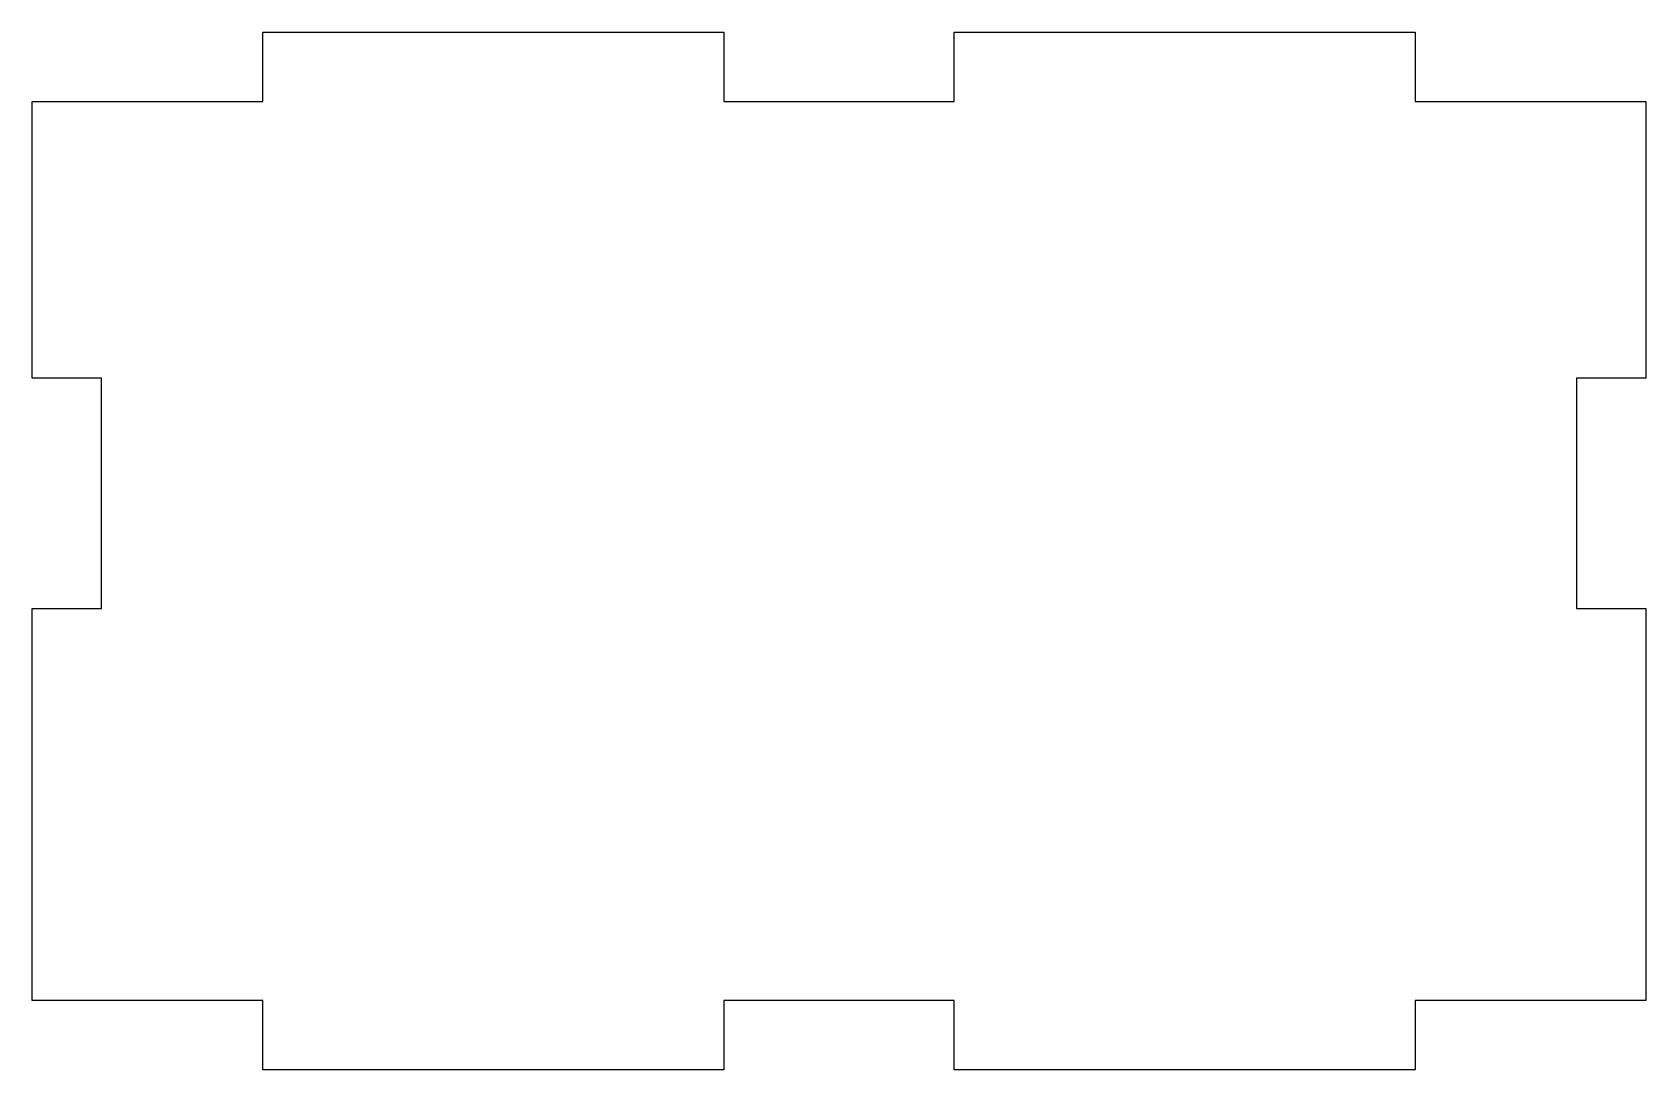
# Model space of a CAD drawing. Extents: x -35 to 35, y -95 to -50.
import ezdxf

# ---------------------------------------------------------------- set-up
doc = ezdxf.new("R2010")
doc.units = 0

msp = doc.modelspace()

# ---------------------------------------------------------------- linework, layer by layer
at = {"layer": '1', "color": 1}
for p, q in [((-25.005, -50), (-25.004, -49.996)), ((-25.005, -52.995), (-25.005, -50)), ((-25.004, -49.996), (-25, -49.995)), ((-25, -49.995), (-5, -49.995)), ((-5, -49.995), (-4.996, -49.996)), ((-4.996, -49.996), (-4.995, -50)), ((-4.995, -50), (-4.995, -52.995)), ((4.995, -50), (4.996, -49.996)), ((4.995, -52.995), (4.995, -50)), ((4.996, -49.996), (5, -49.995)), ((5, -49.995), (25, -49.995)), ((25, -49.995), (25.004, -49.996)), ((25.004, -49.996), (25.005, -50)), ((25.005, -50), (25.005, -52.995)), ((-35.005, -53), (-35.004, -52.996)), ((-35.005, -65), (-35.005, -53)), ((-35.004, -52.996), (-35, -52.995)), ((-35, -52.995), (-25.005, -52.995)), ((-4.995, -52.995), (4.995, -52.995)), ((25.005, -52.995), (35, -52.995)), ((35, -52.995), (35.004, -52.996)), ((35.004, -52.996), (35.005, -53)), ((35.005, -53), (35.005, -65)), ((-35.004, -65.004), (-35.005, -65)), ((-35, -65.005), (-35.004, -65.004)), ((-32.005, -65.005), (-35, -65.005)), ((-32.005, -65.044), (-32.005, -65.005)), ((-32.005, -74.995), (-32.005, -65.044)), ((35, -65.005), (32.005, -65.005)), ((32.005, -65.005), (32.005, -74.995)), ((35.004, -65.004), (35, -65.005)), ((35.005, -65), (35.004, -65.004)), ((-35.005, -75), (-35.004, -74.996)), ((-35.005, -92), (-35.005, -75)), ((-35.004, -74.996), (-35, -74.995)), ((-35, -74.995), (-32.005, -74.995)), ((32.005, -74.995), (35, -74.995)), ((35, -74.995), (35.004, -74.996)), ((35.004, -74.996), (35.005, -75)), ((35.005, -75), (35.005, -92)), ((-35.004, -92.004), (-35.005, -92)), ((-35, -92.005), (-35.004, -92.004)), ((-25.005, -92.005), (-35, -92.005)), ((-25.005, -95), (-25.005, -92.005)), ((4.995, -92.005), (-4.995, -92.005)), ((-4.995, -92.005), (-4.995, -95)), ((4.995, -95), (4.995, -92.005)), ((35, -92.005), (25.005, -92.005)), ((25.005, -92.005), (25.005, -95)), ((35.004, -92.004), (35, -92.005)), ((35.005, -92), (35.004, -92.004)), ((-25.004, -95.004), (-25.005, -95)), ((-25, -95.005), (-25.004, -95.004)), ((-5, -95.005), (-25, -95.005)), ((-4.996, -95.004), (-5, -95.005)), ((-4.995, -95), (-4.996, -95.004)), ((4.996, -95.004), (4.995, -95)), ((5, -95.005), (4.996, -95.004)), ((25, -95.005), (5, -95.005)), ((25.004, -95.004), (25, -95.005)), ((25.005, -95), (25.004, -95.004))]:
    msp.add_line(p, q, dxfattribs=at)

doc.saveas('drawing.dxf')
